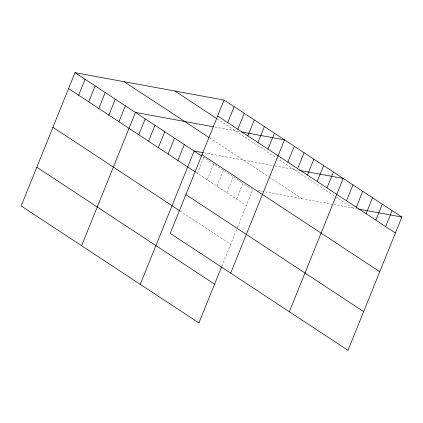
<?xml version="1.0" encoding="UTF-8"?>
<svg xmlns="http://www.w3.org/2000/svg" width="423" height="423" viewBox="0 0 423 423"><rect width="100%" height="100%" fill="white"/><g stroke="black" fill="none" stroke-linecap="round" stroke-linejoin="round"><path stroke-width="0.32" stroke-dasharray="2.12 1.59" d="M197.451 173.388L203.886 157.472M207.233 179.823L213.663 163.902M217.01 186.257L223.439 170.337M226.786 192.692L233.216 176.772M236.563 199.122L242.992 183.207L202.257 156.399M221.895 266.056L237.329 227.86M237.567 227.273L252.769 189.641L243.537 183.561M215.053 127.069L239.212 131.511M203.817 152.819L273.718 165.673M274.982 165.906L298.522 170.236M257.951 190.593L263.778 191.661M265.068 191.899L332.378 204.277M333.647 204.51L357.186 208.84M217.3 118.937L276.066 157.605M276.61 157.964L334.73 196.209M335.27 196.568L352.655 208.005M209.628 137.919L268.832 176.883M269.377 177.237L301.969 198.688M195.823 172.314L246.339 205.557M180.177 211.051L230.688 244.288"/><path stroke-width="0.63" d="M224.079 100.071L170.231 233.359L347.997 350.339L401.85 217.052L224.079 100.071L75.003 72.661L21.15 205.948L198.921 322.929L221.652 266.664M78.646 95.207L85.076 79.286M88.719 101.832L95.149 85.917M98.792 108.462L105.221 92.547M108.864 115.093L115.294 99.172M118.937 121.724L125.372 105.803M81.591 245.721L135.445 112.433L213.15 126.72M138.792 134.784L145.221 118.868M148.568 141.219L154.998 125.298M158.345 147.653L164.774 131.733M168.121 154.088L174.551 138.168M177.898 160.518L184.328 144.603M140.256 284.325L194.109 151.037L203.172 152.703M227.722 122.617L234.157 106.702M237.795 129.248L244.23 113.327M247.873 135.878L254.302 119.958M257.945 142.503L264.375 126.588M268.018 149.134L274.448 133.213M230.672 273.136L284.52 139.844L241.152 131.87M287.867 162.199L294.302 146.279M297.644 168.629L304.079 152.714M307.426 175.064L313.855 159.148M317.202 181.499L323.632 165.578M326.979 187.934L333.409 172.013M289.332 311.735L343.185 178.448L299.817 170.474M346.532 200.798L352.962 184.883M356.309 207.233L362.738 191.318M366.085 213.668L372.52 197.753M375.862 220.103L382.297 204.182M385.644 226.538L392.073 210.617M358.482 209.078L401.85 217.052M217.649 115.987L395.42 232.973M174.884 91.024L216.772 118.588M124.198 81.702L209.084 137.565M202.004 154.723L379.769 271.703M75.003 72.661L201.713 156.039M68.574 88.576L195.278 171.96M185.877 194.628L363.648 311.608M52.923 127.307L179.632 210.691M36.801 167.217L214.567 284.198"/></g></svg>
